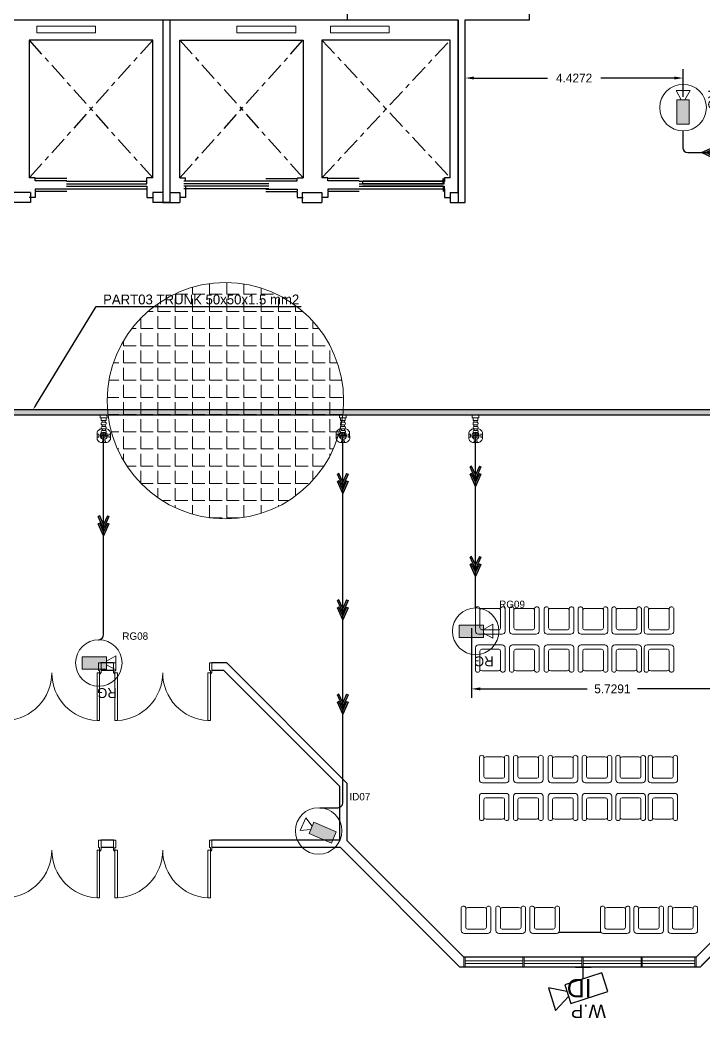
# Model space of a CAD drawing. Extents: x -15 to 352, y 223 to 399.
# Drawn here: x 30.03 to 43.92, y 328.27 to 348.53 of the extents above; entities that cross this region are included whole.
import ezdxf
from ezdxf import colors
from ezdxf.entities.mleader import LeaderData, LeaderLine
from ezdxf.enums import TextEntityAlignment as Align
from ezdxf.math import Vec2, Vec3

# ---------------------------------------------------------------- set-up
doc = ezdxf.new("R2010")
doc.units = 0
doc.header["$LTSCALE"] = 0.15
doc.linetypes.add('CENTERX2', pattern=[4, 2.5, -0.5, 0.5, -0.5])
doc.linetypes.add('CONTINOUS', pattern=[0])
doc.layers.get('0').update_dxf_attribs({"color": 252})
doc.layers.get('Defpoints').update_dxf_attribs({"color": 252})
for name, color, linetype in [('0 CCTV', 252, 'Continuous'), ('0 sockets', 252, 'Continuous'), ('0 sound', 252, 'Continuous'), ('AUTOINCR', 7, 'Continuous'), ('C1', 252, 'Continuous'), ('CCTV', 4, 'Continuous'), ('CPTOOLS-TRAY', 1, 'Continuous'), ('d1', 252, 'Continuous'), ('grocol', 252, 'Continuous'), ('WINDOW', 252, 'Continuous')]:
    doc.layers.add(name, color=color, linetype=linetype)
for name, color, linetype, lineweight in [('0 LEGEND', 140, 'Continuous', 0), ('anal', 252, 'Continuous', 20), ('DOOR', 252, 'Continuous', 20), ('E-LT-CKT-NM', 7, 'Continuous', 30), ('EL-PULL BOX-50', 3, 'Continuous', 0), ('elev', 252, 'Continuous', 9), ('FUR', 252, 'Continuous', 9), ('T-CCTV', 7, 'Continuous', 0), ('TMG-LC-ACCEORISE', 1, 'Continuous', 0), ('wall', 252, 'Continuous', 30)]:
    doc.layers.add(name, color=color, linetype=linetype, lineweight=lineweight)
doc.styles.add('Arial_3', font='arial.ttf', dxfattribs={"height": 2.345885})
doc.styles.add('SDC-TEXT-ARB', font='sdc-arb.shx')
doc.dimstyles.get("Standard").update_dxf_attribs({"dimtxt": 0.18, "dimasz": 0.18, "dimexe": 0.18, "dimexo": 0.0625, "dimgap": 0.09, "dimtad": 0, "dimtih": 1, "dimtoh": 1, "dimdec": 4, "dimzin": 0, "dimdsep": 46, "dimtxsty": 'Standard', "dimcen": 0.09, "dimadec": 0, "dimazin": 0, "dimtfac": 1, "dimtdec": 4, "dimtofl": 0, "dimtmove": 0, "dimatfit": 3, "dimfxl": 1, "dimtolj": 1, "dimtzin": 0, "dimarcsym": 0})

# ---------------------------------------------------------------- blocks, each defined once
blk = doc.blocks.new('D200')
at = {"layer": 'DOOR'}
for points in [[(0.03, 0.2), (0.03, 1.17), (0.08, 1.17), (0.08, 0.2)], [(1.97, 0.2), (1.97, 1.17), (1.92, 1.17), (1.92, 0.2)], [(0.03, 0.2), (0, 0.2), (0, 0), (0.05, 0), (0.05, 0.15), (0.03, 0.15)], [(1.97, 0.2), (2, 0.2), (2, 0), (1.95, 0), (1.95, 0.15), (1.97, 0.15)]]:
    blk.add_lwpolyline(points, close=True, dxfattribs=at)
for centre in [(0.02, 0.21), (1.98, 0.21)]:
    blk.add_circle(centre, 0.01, dxfattribs=at)
for centre, start, end in [((0.027, 0.2), 0, 87.0492), ((1.97, 0.2), 92.9508, 180)]:
    blk.add_arc(centre, 0.971, start, end, dxfattribs=at)
blk = doc.blocks.new('ARCH')
at = {"layer": 'elev'}
h = blk.add_hatch(dxfattribs=at)
h.set_pattern_fill('ANGLE', color=256, scale=0.05, style=0)
h.set_pattern_definition([(0, (0, 0), (0, 0.34925), [0.254, -0.09525]), (90, (0, 0), (-0.34925, 2e-17), [0.254, -0.09525])])
h.paths.add_polyline_path([(31.8, 340.8, 0.21525), (32.613, 339), (35.787, 339, 0.21525), (36.6, 340.8, 1)])
h.paths.add_polyline_path([(35.787, 339), (32.613, 339, 0.377964)])
at = {"layer": 'anal'}
for p, q in [((39.041, 329.5), (39.041, 329.3)), ((39.066, 329.5), (39.066, 329.3)), ((39.066, 329.425), (40.237, 329.425)), ((39.066, 329.425), (40.237, 329.425)), ((39.066, 329.375), (40.237, 329.375)), ((39.066, 329.375), (40.237, 329.375)), ((40.241, 329.5), (40.241, 329.3)), ((40.266, 329.5), (40.266, 329.3)), ((40.266, 329.425), (41.437, 329.425)), ((40.266, 329.425), (41.437, 329.425)), ((40.266, 329.375), (41.437, 329.375)), ((40.266, 329.375), (41.437, 329.375)), ((41.441, 329.5), (41.441, 329.3)), ((41.466, 329.5), (41.466, 329.3)), ((41.466, 329.425), (42.637, 329.425)), ((41.466, 329.425), (42.637, 329.425)), ((41.466, 329.375), (42.637, 329.375)), ((41.466, 329.375), (42.637, 329.375)), ((42.641, 329.5), (42.641, 329.3)), ((42.666, 329.5), (42.666, 329.3)), ((42.666, 329.425), (43.734, 329.425)), ((42.666, 329.375), (43.734, 329.375)), ((43.734, 329.5), (43.734, 329.3)), ((43.759, 329.5), (43.759, 329.3))]:
    blk.add_line(p, q, dxfattribs=at)
blk.add_circle((34.2, 340.8), 2.4, dxfattribs=at)
at = {"layer": 'C1'}
blk.add_line((41.833, 330), (40.967, 330), dxfattribs=at)
at = {"layer": 'd1', "linetype": 'CENTERX2'}
for p, q in [((32.723, 345.326), (30.216, 348.125)), ((32.723, 348.125), (30.216, 345.326)), ((33.272, 348.125), (35.779, 345.326)), ((33.272, 345.326), (35.779, 348.125)), ((36.157, 345.326), (38.767, 348.125)), ((36.157, 348.125), (38.767, 345.326))]:
    blk.add_line(p, q, dxfattribs=at)
at = {"layer": 'd1', "ltscale": 0.5}
for p, q in [((30.336, 345.266), (30.336, 345.316)), ((30.976, 345.316), (30.336, 345.316)), ((30.976, 345.266), (30.336, 345.266)), ((30.974, 345.256), (32.603, 345.256)), ((30.974, 345.206), (32.603, 345.206)), ((30.974, 345.156), (32.603, 345.156)), ((32.603, 345.206), (32.603, 345.256)), ((32.603, 345.156), (32.603, 345.106)), ((35.08, 345.256), (33.352, 345.256)), ((35.08, 345.206), (33.352, 345.206)), ((35.08, 345.156), (33.352, 345.156)), ((33.392, 345.156), (33.392, 345.106)), ((35.019, 345.316), (35.659, 345.316)), ((35.019, 345.266), (35.659, 345.266)), ((35.659, 345.266), (35.659, 345.316)), ((36.917, 345.316), (36.277, 345.316)), ((36.277, 345.266), (36.277, 345.316)), ((36.917, 345.266), (36.277, 345.266)), ((36.915, 345.256), (38.643, 345.256)), ((36.915, 345.206), (38.643, 345.206)), ((36.915, 345.156), (38.643, 345.156)), ((36.992, 345.206), (36.992, 345.256)), ((38.621, 345.256), (36.992, 345.256)), ((38.621, 345.206), (36.992, 345.206)), ((38.621, 345.156), (36.992, 345.156)), ((38.619, 345.266), (38.619, 345.316)), ((38.621, 345.206), (38.621, 345.256)), ((38.621, 345.156), (38.621, 345.106)), ((38.643, 345.206), (38.643, 345.256)), ((38.643, 345.156), (38.643, 345.106)), ((30.336, 345.096), (30.336, 345.046)), ((30.976, 345.096), (30.336, 345.096)), ((30.976, 345.046), (30.336, 345.046)), ((30.974, 345.106), (32.603, 345.106)), ((35.08, 345.106), (33.352, 345.106)), ((35.021, 345.106), (33.392, 345.106)), ((35.019, 345.096), (35.659, 345.096)), ((35.019, 345.046), (35.659, 345.046)), ((35.659, 345.096), (35.659, 345.046)), ((36.917, 345.096), (36.277, 345.096)), ((36.277, 345.096), (36.277, 345.046)), ((36.917, 345.046), (36.277, 345.046)), ((36.915, 345.106), (38.643, 345.106)), ((38.619, 345.096), (38.619, 345.046))]:
    blk.add_line(p, q, dxfattribs=at)
at = {"layer": 'elev'}
for p, q in [((30.367, 348.408), (31.564, 348.408)), ((30.367, 348.272), (30.367, 348.408)), ((31.564, 348.408), (31.564, 348.272)), ((35.628, 348.408), (34.431, 348.408)), ((34.431, 348.408), (34.431, 348.272)), ((35.628, 348.272), (35.628, 348.408)), ((37.528, 348.408), (36.331, 348.408)), ((36.331, 348.408), (36.331, 348.272)), ((37.528, 348.272), (37.528, 348.408)), ((31.564, 348.272), (30.367, 348.272)), ((34.431, 348.272), (35.628, 348.272)), ((36.331, 348.272), (37.528, 348.272))]:
    blk.add_line(p, q, dxfattribs=at)
at = {"layer": 'FUR'}
for p, q in [((39.278, 336.584), (39.278, 336.119)), ((39.368, 336.582), (39.368, 336.187)), ((39.743, 336.584), (39.413, 336.584)), ((39.788, 336.187), (39.788, 336.582)), ((39.878, 336.119), (39.878, 336.584)), ((39.97, 336.584), (39.97, 336.119)), ((40.06, 336.582), (40.06, 336.187)), ((40.435, 336.584), (40.105, 336.584)), ((40.48, 336.187), (40.48, 336.582)), ((40.57, 336.119), (40.57, 336.584)), ((40.674, 336.584), (40.674, 336.119)), ((40.764, 336.582), (40.764, 336.187)), ((41.139, 336.584), (40.809, 336.584)), ((41.184, 336.187), (41.184, 336.582)), ((41.274, 336.119), (41.274, 336.584)), ((41.365, 336.584), (41.365, 336.119)), ((41.455, 336.582), (41.455, 336.187)), ((41.83, 336.584), (41.5, 336.584)), ((41.875, 336.187), (41.875, 336.582)), ((41.965, 336.119), (41.965, 336.584)), ((42.047, 336.584), (42.047, 336.119)), ((42.137, 336.582), (42.137, 336.187)), ((42.512, 336.584), (42.182, 336.584)), ((42.557, 336.187), (42.557, 336.582)), ((42.647, 336.119), (42.647, 336.584)), ((42.703, 336.584), (42.703, 336.119)), ((42.793, 336.582), (42.793, 336.187)), ((43.168, 336.584), (42.838, 336.584)), ((43.213, 336.187), (43.213, 336.582)), ((43.303, 336.119), (43.303, 336.584)), ((39.338, 336.059), (39.818, 336.059)), ((39.405, 336.149), (39.75, 336.149)), ((40.03, 336.059), (40.51, 336.059)), ((40.097, 336.149), (40.442, 336.149)), ((40.734, 336.059), (41.214, 336.059)), ((40.801, 336.149), (41.146, 336.149)), ((41.425, 336.059), (41.905, 336.059)), ((41.493, 336.149), (41.838, 336.149)), ((42.107, 336.059), (42.587, 336.059)), ((42.174, 336.149), (42.519, 336.149)), ((42.763, 336.059), (43.243, 336.059)), ((42.83, 336.149), (43.175, 336.149)), ((39.338, 335.843), (39.818, 335.843)), ((40.03, 335.843), (40.51, 335.843)), ((40.734, 335.843), (41.214, 335.843)), ((41.425, 335.843), (41.905, 335.843)), ((42.107, 335.843), (42.587, 335.843)), ((42.763, 335.843), (43.243, 335.843)), ((39.278, 335.318), (39.278, 335.783)), ((39.368, 335.32), (39.368, 335.715)), ((39.405, 335.753), (39.75, 335.753)), ((39.788, 335.715), (39.788, 335.32)), ((39.878, 335.783), (39.878, 335.318)), ((39.97, 335.318), (39.97, 335.783)), ((40.06, 335.32), (40.06, 335.715)), ((40.097, 335.753), (40.442, 335.753)), ((40.48, 335.715), (40.48, 335.32)), ((40.57, 335.783), (40.57, 335.318)), ((40.674, 335.318), (40.674, 335.783)), ((40.764, 335.32), (40.764, 335.715)), ((40.801, 335.753), (41.146, 335.753)), ((41.184, 335.715), (41.184, 335.32)), ((41.274, 335.783), (41.274, 335.318)), ((41.365, 335.318), (41.365, 335.783)), ((41.455, 335.32), (41.455, 335.715)), ((41.493, 335.753), (41.838, 335.753)), ((41.875, 335.715), (41.875, 335.32)), ((41.965, 335.783), (41.965, 335.318)), ((42.047, 335.318), (42.047, 335.783)), ((42.137, 335.32), (42.137, 335.715)), ((42.174, 335.753), (42.519, 335.753)), ((42.557, 335.715), (42.557, 335.32)), ((42.647, 335.783), (42.647, 335.318)), ((42.703, 335.318), (42.703, 335.783)), ((42.793, 335.32), (42.793, 335.715)), ((42.83, 335.753), (43.175, 335.753)), ((43.213, 335.715), (43.213, 335.32)), ((43.303, 335.783), (43.303, 335.318)), ((39.743, 335.318), (39.413, 335.318)), ((40.435, 335.318), (40.105, 335.318)), ((41.139, 335.318), (40.809, 335.318)), ((41.83, 335.318), (41.5, 335.318)), ((42.512, 335.318), (42.182, 335.318)), ((43.168, 335.318), (42.838, 335.318)), ((39.358, 333.569), (39.358, 333.104)), ((39.448, 333.567), (39.448, 333.172)), ((39.823, 333.569), (39.493, 333.569)), ((39.868, 333.172), (39.868, 333.567)), ((39.958, 333.104), (39.958, 333.569)), ((40.05, 333.569), (40.05, 333.104)), ((40.14, 333.567), (40.14, 333.172)), ((40.515, 333.569), (40.185, 333.569)), ((40.56, 333.172), (40.56, 333.567)), ((40.65, 333.104), (40.65, 333.569)), ((40.754, 333.569), (40.754, 333.104)), ((40.844, 333.567), (40.844, 333.172)), ((41.219, 333.569), (40.889, 333.569)), ((41.264, 333.172), (41.264, 333.567)), ((41.354, 333.104), (41.354, 333.569)), ((41.446, 333.569), (41.446, 333.104)), ((41.536, 333.567), (41.536, 333.172)), ((41.911, 333.569), (41.581, 333.569)), ((41.956, 333.172), (41.956, 333.567)), ((42.046, 333.104), (42.046, 333.569)), ((42.128, 333.569), (42.128, 333.104)), ((42.218, 333.567), (42.218, 333.172)), ((42.593, 333.569), (42.263, 333.569)), ((42.638, 333.172), (42.638, 333.567)), ((42.728, 333.104), (42.728, 333.569)), ((42.783, 333.569), (42.783, 333.104)), ((42.873, 333.567), (42.873, 333.172)), ((43.248, 333.569), (42.918, 333.569)), ((43.293, 333.172), (43.293, 333.567)), ((43.383, 333.104), (43.383, 333.569)), ((39.418, 333.044), (39.898, 333.044)), ((39.486, 333.134), (39.831, 333.134)), ((40.11, 333.044), (40.59, 333.044)), ((40.178, 333.134), (40.523, 333.134)), ((40.814, 333.044), (41.294, 333.044)), ((40.882, 333.134), (41.227, 333.134)), ((41.506, 333.044), (41.986, 333.044)), ((41.573, 333.134), (41.918, 333.134)), ((42.188, 333.044), (42.668, 333.044)), ((42.255, 333.134), (42.6, 333.134)), ((42.843, 333.044), (43.323, 333.044)), ((42.911, 333.134), (43.256, 333.134)), ((39.418, 332.828), (39.898, 332.828)), ((40.11, 332.828), (40.59, 332.828)), ((40.814, 332.828), (41.294, 332.828)), ((41.506, 332.828), (41.986, 332.828)), ((42.188, 332.828), (42.668, 332.828)), ((42.843, 332.828), (43.323, 332.828)), ((39.358, 332.303), (39.358, 332.768)), ((39.448, 332.305), (39.448, 332.701)), ((39.486, 332.738), (39.831, 332.738)), ((39.868, 332.701), (39.868, 332.305)), ((39.958, 332.768), (39.958, 332.303)), ((40.05, 332.303), (40.05, 332.768)), ((40.14, 332.305), (40.14, 332.701)), ((40.178, 332.738), (40.523, 332.738)), ((40.56, 332.701), (40.56, 332.305)), ((40.65, 332.768), (40.65, 332.303)), ((40.754, 332.303), (40.754, 332.768)), ((40.844, 332.305), (40.844, 332.701)), ((40.882, 332.738), (41.227, 332.738)), ((41.264, 332.701), (41.264, 332.305)), ((41.354, 332.768), (41.354, 332.303)), ((41.446, 332.303), (41.446, 332.768)), ((41.536, 332.305), (41.536, 332.701)), ((41.573, 332.738), (41.918, 332.738)), ((41.956, 332.701), (41.956, 332.305)), ((42.046, 332.768), (42.046, 332.303)), ((42.128, 332.303), (42.128, 332.768)), ((42.218, 332.305), (42.218, 332.701)), ((42.255, 332.738), (42.6, 332.738)), ((42.638, 332.701), (42.638, 332.305)), ((42.728, 332.768), (42.728, 332.303)), ((42.783, 332.303), (42.783, 332.768)), ((42.873, 332.305), (42.873, 332.701)), ((42.911, 332.738), (43.256, 332.738)), ((43.293, 332.701), (43.293, 332.305)), ((43.383, 332.768), (43.383, 332.303)), ((39.823, 332.303), (39.493, 332.303)), ((40.515, 332.303), (40.185, 332.303)), ((41.219, 332.303), (40.889, 332.303)), ((41.911, 332.303), (41.581, 332.303)), ((42.593, 332.303), (42.263, 332.303)), ((43.248, 332.303), (42.918, 332.303)), ((38.989, 330.042), (38.989, 330.507)), ((39.079, 330.11), (39.079, 330.505)), ((39.124, 330.507), (39.454, 330.507)), ((39.499, 330.505), (39.499, 330.11)), ((39.589, 330.507), (39.589, 330.042)), ((39.693, 330.042), (39.693, 330.507)), ((39.783, 330.11), (39.783, 330.505)), ((39.828, 330.507), (40.158, 330.507)), ((40.203, 330.505), (40.203, 330.11)), ((40.293, 330.507), (40.293, 330.042)), ((40.385, 330.042), (40.385, 330.507)), ((40.475, 330.11), (40.475, 330.505)), ((40.52, 330.507), (40.85, 330.507)), ((40.895, 330.505), (40.895, 330.11)), ((40.985, 330.507), (40.985, 330.042)), ((41.815, 330.042), (41.815, 330.507)), ((41.905, 330.11), (41.905, 330.505)), ((41.95, 330.507), (42.28, 330.507)), ((42.325, 330.505), (42.325, 330.11)), ((42.415, 330.507), (42.415, 330.042)), ((42.497, 330.042), (42.497, 330.507)), ((42.587, 330.11), (42.587, 330.505)), ((42.632, 330.507), (42.962, 330.507)), ((43.007, 330.505), (43.007, 330.11)), ((43.097, 330.507), (43.097, 330.042)), ((43.189, 330.042), (43.189, 330.507)), ((43.279, 330.11), (43.279, 330.505)), ((43.324, 330.507), (43.654, 330.507)), ((43.699, 330.505), (43.699, 330.11)), ((43.789, 330.507), (43.789, 330.042)), ((39.529, 329.982), (39.049, 329.982)), ((39.461, 330.072), (39.116, 330.072)), ((40.233, 329.982), (39.753, 329.982)), ((40.165, 330.072), (39.82, 330.072)), ((40.925, 329.982), (40.445, 329.982)), ((40.857, 330.072), (40.512, 330.072)), ((42.355, 329.982), (41.875, 329.982)), ((42.288, 330.072), (41.943, 330.072)), ((43.037, 329.982), (42.557, 329.982)), ((42.97, 330.072), (42.625, 330.072)), ((43.729, 329.982), (43.249, 329.982)), ((43.661, 330.072), (43.316, 330.072))]:
    blk.add_line(p, q, dxfattribs=at)
for centre, major_axis, start_param, end_param in [((39.322, 336.567), (-0.0339, 0.0339), 4.256093, 6.69338), ((39.413, 336.524), (-0.0424, 0.0424), -0.785398, 0.062664), ((39.743, 336.524), (0.0424, 0.0424), 6.220521, 7.068583), ((39.833, 336.567), (0.0339, 0.0339), 5.87299, 8.310278), ((40.014, 336.567), (-0.0339, 0.0339), 4.256093, 6.69338), ((40.105, 336.524), (-0.0424, 0.0424), -0.785398, 0.062664), ((40.435, 336.524), (0.0424, 0.0424), 6.220521, 7.068583), ((40.525, 336.567), (0.0339, 0.0339), 5.87299, 8.310278), ((40.718, 336.567), (-0.0339, 0.0339), 4.256093, 6.69338), ((40.809, 336.524), (-0.0424, 0.0424), -0.785398, 0.062664), ((41.139, 336.524), (0.0424, 0.0424), 6.220521, 7.068583), ((41.229, 336.567), (0.0339, 0.0339), 5.87299, 8.310278), ((41.41, 336.567), (-0.0339, 0.0339), 4.256093, 6.69338), ((41.5, 336.524), (-0.0424, 0.0424), -0.785398, 0.062664), ((41.83, 336.524), (0.0424, 0.0424), 6.220521, 7.068583), ((41.921, 336.567), (0.0339, 0.0339), 5.87299, 8.310278), ((42.092, 336.567), (-0.0339, 0.0339), 4.256093, 6.69338), ((42.182, 336.524), (-0.0424, 0.0424), -0.785398, 0.062664), ((42.512, 336.524), (0.0424, 0.0424), 6.220521, 7.068583), ((42.602, 336.567), (0.0339, 0.0339), 5.87299, 8.310278), ((42.747, 336.567), (-0.0339, 0.0339), 4.256093, 6.69338), ((42.838, 336.524), (-0.0424, 0.0424), -0.785398, 0.062664), ((43.168, 336.524), (0.0424, 0.0424), 6.220521, 7.068583), ((43.258, 336.567), (0.0339, 0.0339), 5.87299, 8.310278), ((39.338, 336.119), (-0.0424, 0.0424), 0.785398, 2.356194), ((39.405, 336.187), (0.0265, 0.0265), 2.356194, 3.926991), ((39.75, 336.187), (0.0265, 0.0265), 3.926991, 5.497787), ((39.818, 336.119), (0.0424, 0.0424), 3.926991, 5.497787), ((40.03, 336.119), (-0.0424, 0.0424), 0.785398, 2.356194), ((40.097, 336.187), (0.0265, 0.0265), 2.356194, 3.926991), ((40.442, 336.187), (0.0265, 0.0265), 3.926991, 5.497787), ((40.51, 336.119), (0.0424, 0.0424), 3.926991, 5.497787), ((40.734, 336.119), (-0.0424, 0.0424), 0.785398, 2.356194), ((40.801, 336.187), (0.0265, 0.0265), 2.356194, 3.926991), ((41.146, 336.187), (0.0265, 0.0265), 3.926991, 5.497787), ((41.214, 336.119), (0.0424, 0.0424), 3.926991, 5.497787), ((41.425, 336.119), (-0.0424, 0.0424), 0.785398, 2.356194), ((41.493, 336.187), (0.0265, 0.0265), 2.356194, 3.926991), ((41.838, 336.187), (0.0265, 0.0265), 3.926991, 5.497787), ((41.905, 336.119), (0.0424, 0.0424), 3.926991, 5.497787), ((42.107, 336.119), (-0.0424, 0.0424), 0.785398, 2.356194), ((42.174, 336.187), (0.0265, 0.0265), 2.356194, 3.926991), ((42.519, 336.187), (0.0265, 0.0265), 3.926991, 5.497787), ((42.587, 336.119), (0.0424, 0.0424), 3.926991, 5.497787), ((42.763, 336.119), (-0.0424, 0.0424), 0.785398, 2.356194), ((42.83, 336.187), (0.0265, 0.0265), 2.356194, 3.926991), ((43.175, 336.187), (0.0265, 0.0265), 3.926991, 5.497787), ((43.243, 336.119), (0.0424, 0.0424), 3.926991, 5.497787), ((39.403, 333.552), (-0.0339, 0.0339), 4.256093, 6.69338), ((39.914, 333.552), (0.0339, 0.0339), 5.87299, 8.310278), ((40.095, 333.552), (-0.0339, 0.0339), 4.256093, 6.69338), ((40.606, 333.552), (0.0339, 0.0339), 5.87299, 8.310278), ((40.799, 333.552), (-0.0339, 0.0339), 4.256093, 6.69338), ((41.309, 333.552), (0.0339, 0.0339), 5.87299, 8.310278), ((41.491, 333.552), (-0.0339, 0.0339), 4.256093, 6.69338), ((42.001, 333.552), (0.0339, 0.0339), 5.87299, 8.310278), ((42.172, 333.552), (-0.0339, 0.0339), 4.256093, 6.69338), ((42.683, 333.552), (0.0339, 0.0339), 5.87299, 8.310278), ((42.828, 333.552), (-0.0339, 0.0339), 4.256093, 6.69338), ((43.339, 333.552), (0.0339, 0.0339), 5.87299, 8.310278), ((39.493, 333.509), (-0.0424, 0.0424), -0.785398, 0.062664), ((39.823, 333.509), (0.0424, 0.0424), 6.220521, 7.068583), ((40.185, 333.509), (-0.0424, 0.0424), -0.785398, 0.062664), ((40.515, 333.509), (0.0424, 0.0424), 6.220521, 7.068583), ((40.889, 333.509), (-0.0424, 0.0424), -0.785398, 0.062664), ((41.219, 333.509), (0.0424, 0.0424), 6.220521, 7.068583), ((41.581, 333.509), (-0.0424, 0.0424), -0.785398, 0.062664), ((41.911, 333.509), (0.0424, 0.0424), 6.220521, 7.068583), ((42.263, 333.509), (-0.0424, 0.0424), -0.785398, 0.062664), ((42.593, 333.509), (0.0424, 0.0424), 6.220521, 7.068583), ((42.918, 333.509), (-0.0424, 0.0424), -0.785398, 0.062664), ((43.248, 333.509), (0.0424, 0.0424), 6.220521, 7.068583), ((39.418, 333.104), (-0.0424, 0.0424), 0.785398, 2.356194), ((39.486, 333.172), (0.0265, 0.0265), 2.356194, 3.926991), ((39.831, 333.172), (0.0265, 0.0265), 3.926991, 5.497787), ((39.898, 333.104), (0.0424, 0.0424), 3.926991, 5.497787), ((40.11, 333.104), (-0.0424, 0.0424), 0.785398, 2.356194), ((40.178, 333.172), (0.0265, 0.0265), 2.356194, 3.926991), ((40.523, 333.172), (0.0265, 0.0265), 3.926991, 5.497787), ((40.59, 333.104), (0.0424, 0.0424), 3.926991, 5.497787), ((40.814, 333.104), (-0.0424, 0.0424), 0.785398, 2.356194), ((40.882, 333.172), (0.0265, 0.0265), 2.356194, 3.926991), ((41.227, 333.172), (0.0265, 0.0265), 3.926991, 5.497787), ((41.294, 333.104), (0.0424, 0.0424), 3.926991, 5.497787), ((41.506, 333.104), (-0.0424, 0.0424), 0.785398, 2.356194), ((41.573, 333.172), (0.0265, 0.0265), 2.356194, 3.926991), ((41.918, 333.172), (0.0265, 0.0265), 3.926991, 5.497787), ((41.986, 333.104), (0.0424, 0.0424), 3.926991, 5.497787), ((42.188, 333.104), (-0.0424, 0.0424), 0.785398, 2.356194), ((42.255, 333.172), (0.0265, 0.0265), 2.356194, 3.926991), ((42.6, 333.172), (0.0265, 0.0265), 3.926991, 5.497787), ((42.668, 333.104), (0.0424, 0.0424), 3.926991, 5.497787), ((42.843, 333.104), (-0.0424, 0.0424), 0.785398, 2.356194), ((42.911, 333.172), (0.0265, 0.0265), 2.356194, 3.926991), ((43.256, 333.172), (0.0265, 0.0265), 3.926991, 5.497787), ((43.323, 333.104), (0.0424, 0.0424), 3.926991, 5.497787)]:
    blk.add_ellipse(centre, major_axis=major_axis, ratio=1, start_param=start_param, end_param=end_param, dxfattribs=at)
at = {"layer": 'FUR', "extrusion": (0, 0, -1)}
for centre, major_axis, start_param, end_param in [((39.338, 335.783), (0.0424, 0.0424), 3.926991, 5.497787), ((39.818, 335.783), (-0.0424, 0.0424), 0.785398, 2.356194), ((40.03, 335.783), (0.0424, 0.0424), 3.926991, 5.497787), ((40.51, 335.783), (-0.0424, 0.0424), 0.785398, 2.356194), ((40.734, 335.783), (0.0424, 0.0424), 3.926991, 5.497787), ((41.214, 335.783), (-0.0424, 0.0424), 0.785398, 2.356194), ((41.425, 335.783), (0.0424, 0.0424), 3.926991, 5.497787), ((41.905, 335.783), (-0.0424, 0.0424), 0.785398, 2.356194), ((42.107, 335.783), (0.0424, 0.0424), 3.926991, 5.497787), ((42.587, 335.783), (-0.0424, 0.0424), 0.785398, 2.356194), ((42.763, 335.783), (0.0424, 0.0424), 3.926991, 5.497787), ((43.243, 335.783), (-0.0424, 0.0424), 0.785398, 2.356194), ((39.405, 335.715), (0.0265, 0.0265), 3.926991, 5.497787), ((39.75, 335.715), (0.0265, 0.0265), -0.785398, 0.785398), ((40.097, 335.715), (0.0265, 0.0265), 3.926991, 5.497787), ((40.442, 335.715), (0.0265, 0.0265), -0.785398, 0.785398), ((40.801, 335.715), (0.0265, 0.0265), 3.926991, 5.497787), ((41.146, 335.715), (0.0265, 0.0265), -0.785398, 0.785398), ((41.493, 335.715), (0.0265, 0.0265), 3.926991, 5.497787), ((41.838, 335.715), (0.0265, 0.0265), -0.785398, 0.785398), ((42.174, 335.715), (0.0265, 0.0265), 3.926991, 5.497787), ((42.519, 335.715), (0.0265, 0.0265), -0.785398, 0.785398), ((42.83, 335.715), (0.0265, 0.0265), 3.926991, 5.497787), ((43.175, 335.715), (0.0265, 0.0265), -0.785398, 0.785398), ((39.322, 335.335), (0.0339, 0.0339), 1.1145, 3.551788), ((39.413, 335.378), (0.0424, 0.0424), 2.356194, 3.204257), ((39.743, 335.378), (-0.0424, 0.0424), 3.078929, 3.926991), ((39.833, 335.335), (-0.0339, 0.0339), 2.731397, 5.168685), ((40.014, 335.335), (0.0339, 0.0339), 1.1145, 3.551788), ((40.105, 335.378), (0.0424, 0.0424), 2.356194, 3.204257), ((40.435, 335.378), (-0.0424, 0.0424), 3.078929, 3.926991), ((40.525, 335.335), (-0.0339, 0.0339), 2.731397, 5.168685), ((40.718, 335.335), (0.0339, 0.0339), 1.1145, 3.551788), ((40.809, 335.378), (0.0424, 0.0424), 2.356194, 3.204257), ((41.139, 335.378), (-0.0424, 0.0424), 3.078929, 3.926991), ((41.229, 335.335), (-0.0339, 0.0339), 2.731397, 5.168685), ((41.41, 335.335), (0.0339, 0.0339), 1.1145, 3.551788), ((41.5, 335.378), (0.0424, 0.0424), 2.356194, 3.204257), ((41.83, 335.378), (-0.0424, 0.0424), 3.078929, 3.926991), ((41.921, 335.335), (-0.0339, 0.0339), 2.731397, 5.168685), ((42.092, 335.335), (0.0339, 0.0339), 1.1145, 3.551788), ((42.182, 335.378), (0.0424, 0.0424), 2.356194, 3.204257), ((42.512, 335.378), (-0.0424, 0.0424), 3.078929, 3.926991), ((42.602, 335.335), (-0.0339, 0.0339), 2.731397, 5.168685), ((42.747, 335.335), (0.0339, 0.0339), 1.1145, 3.551788), ((42.838, 335.378), (0.0424, 0.0424), 2.356194, 3.204257), ((43.168, 335.378), (-0.0424, 0.0424), 3.078929, 3.926991), ((43.258, 335.335), (-0.0339, 0.0339), 2.731397, 5.168685), ((39.418, 332.768), (0.0424, 0.0424), 3.926991, 5.497787), ((39.898, 332.768), (-0.0424, 0.0424), 0.785398, 2.356194), ((40.11, 332.768), (0.0424, 0.0424), 3.926991, 5.497787), ((40.59, 332.768), (-0.0424, 0.0424), 0.785398, 2.356194), ((40.814, 332.768), (0.0424, 0.0424), 3.926991, 5.497787), ((41.294, 332.768), (-0.0424, 0.0424), 0.785398, 2.356194), ((41.506, 332.768), (0.0424, 0.0424), 3.926991, 5.497787), ((41.986, 332.768), (-0.0424, 0.0424), 0.785398, 2.356194), ((42.188, 332.768), (0.0424, 0.0424), 3.926991, 5.497787), ((42.668, 332.768), (-0.0424, 0.0424), 0.785398, 2.356194), ((42.843, 332.768), (0.0424, 0.0424), 3.926991, 5.497787), ((43.323, 332.768), (-0.0424, 0.0424), 0.785398, 2.356194), ((39.486, 332.701), (0.0265, 0.0265), 3.926991, 5.497787), ((39.831, 332.701), (0.0265, 0.0265), -0.785398, 0.785398), ((40.178, 332.701), (0.0265, 0.0265), 3.926991, 5.497787), ((40.523, 332.701), (0.0265, 0.0265), -0.785398, 0.785398), ((40.882, 332.701), (0.0265, 0.0265), 3.926991, 5.497787), ((41.227, 332.701), (0.0265, 0.0265), -0.785398, 0.785398), ((41.573, 332.701), (0.0265, 0.0265), 3.926991, 5.497787), ((41.918, 332.701), (0.0265, 0.0265), -0.785398, 0.785398), ((42.255, 332.701), (0.0265, 0.0265), 3.926991, 5.497787), ((42.6, 332.701), (0.0265, 0.0265), -0.785398, 0.785398), ((42.911, 332.701), (0.0265, 0.0265), 3.926991, 5.497787), ((43.256, 332.701), (0.0265, 0.0265), -0.785398, 0.785398), ((39.403, 332.321), (0.0339, 0.0339), 1.1145, 3.551788), ((39.493, 332.363), (0.0424, 0.0424), 2.356194, 3.204257), ((39.823, 332.363), (-0.0424, 0.0424), 3.078929, 3.926991), ((39.914, 332.321), (-0.0339, 0.0339), 2.731397, 5.168685), ((40.095, 332.321), (0.0339, 0.0339), 1.1145, 3.551788), ((40.185, 332.363), (0.0424, 0.0424), 2.356194, 3.204257), ((40.515, 332.363), (-0.0424, 0.0424), 3.078929, 3.926991), ((40.606, 332.321), (-0.0339, 0.0339), 2.731397, 5.168685), ((40.799, 332.321), (0.0339, 0.0339), 1.1145, 3.551788), ((40.889, 332.363), (0.0424, 0.0424), 2.356194, 3.204257), ((41.219, 332.363), (-0.0424, 0.0424), 3.078929, 3.926991), ((41.309, 332.321), (-0.0339, 0.0339), 2.731397, 5.168685), ((41.491, 332.321), (0.0339, 0.0339), 1.1145, 3.551788), ((41.581, 332.363), (0.0424, 0.0424), 2.356194, 3.204257), ((41.911, 332.363), (-0.0424, 0.0424), 3.078929, 3.926991), ((42.001, 332.321), (-0.0339, 0.0339), 2.731397, 5.168685), ((42.172, 332.321), (0.0339, 0.0339), 1.1145, 3.551788), ((42.263, 332.363), (0.0424, 0.0424), 2.356194, 3.204257), ((42.593, 332.363), (-0.0424, 0.0424), 3.078929, 3.926991), ((42.683, 332.321), (-0.0339, 0.0339), 2.731397, 5.168685), ((42.828, 332.321), (0.0339, 0.0339), 1.1145, 3.551788), ((42.918, 332.363), (0.0424, 0.0424), 2.356194, 3.204257), ((43.248, 332.363), (-0.0424, 0.0424), 3.078929, 3.926991), ((43.339, 332.321), (-0.0339, 0.0339), 2.731397, 5.168685), ((39.034, 330.49), (-0.0339, 0.0339), 5.87299, 8.310278), ((39.124, 330.447), (-0.0424, 0.0424), 6.220521, 7.068583), ((39.454, 330.447), (0.0424, 0.0424), -0.785398, 0.062664), ((39.544, 330.49), (0.0339, 0.0339), 4.256093, 6.69338), ((39.737, 330.49), (-0.0339, 0.0339), 5.87299, 8.310278), ((39.828, 330.447), (-0.0424, 0.0424), 6.220521, 7.068583), ((40.158, 330.447), (0.0424, 0.0424), -0.785398, 0.062664), ((40.248, 330.49), (0.0339, 0.0339), 4.256093, 6.69338), ((40.429, 330.49), (-0.0339, 0.0339), 5.87299, 8.310278), ((40.52, 330.447), (-0.0424, 0.0424), 6.220521, 7.068583), ((40.85, 330.447), (0.0424, 0.0424), -0.785398, 0.062664), ((40.94, 330.49), (0.0339, 0.0339), 4.256093, 6.69338), ((41.86, 330.49), (-0.0339, 0.0339), 5.87299, 8.310278), ((41.95, 330.447), (-0.0424, 0.0424), 6.220521, 7.068583), ((42.28, 330.447), (0.0424, 0.0424), -0.785398, 0.062664), ((42.371, 330.49), (0.0339, 0.0339), 4.256093, 6.69338), ((42.542, 330.49), (-0.0339, 0.0339), 5.87299, 8.310278), ((42.632, 330.447), (-0.0424, 0.0424), 6.220521, 7.068583), ((42.962, 330.447), (0.0424, 0.0424), -0.785398, 0.062664), ((43.052, 330.49), (0.0339, 0.0339), 4.256093, 6.69338), ((43.234, 330.49), (-0.0339, 0.0339), 5.87299, 8.310278), ((43.324, 330.447), (-0.0424, 0.0424), 6.220521, 7.068583), ((43.654, 330.447), (0.0424, 0.0424), -0.785398, 0.062664), ((43.744, 330.49), (0.0339, 0.0339), 4.256093, 6.69338), ((39.049, 330.042), (-0.0424, 0.0424), 3.926991, 5.497787), ((39.116, 330.11), (0.0265, 0.0265), 2.356194, 3.926991), ((39.461, 330.11), (0.0265, 0.0265), 0.785398, 2.356194), ((39.529, 330.042), (0.0424, 0.0424), 0.785398, 2.356194), ((39.753, 330.042), (-0.0424, 0.0424), 3.926991, 5.497787), ((39.82, 330.11), (0.0265, 0.0265), 2.356194, 3.926991), ((40.165, 330.11), (0.0265, 0.0265), 0.785398, 2.356194), ((40.233, 330.042), (0.0424, 0.0424), 0.785398, 2.356194), ((40.445, 330.042), (-0.0424, 0.0424), 3.926991, 5.497787), ((40.512, 330.11), (0.0265, 0.0265), 2.356194, 3.926991), ((40.857, 330.11), (0.0265, 0.0265), 0.785398, 2.356194), ((40.925, 330.042), (0.0424, 0.0424), 0.785398, 2.356194), ((41.875, 330.042), (-0.0424, 0.0424), 3.926991, 5.497787), ((41.943, 330.11), (0.0265, 0.0265), 2.356194, 3.926991), ((42.288, 330.11), (0.0265, 0.0265), 0.785398, 2.356194), ((42.355, 330.042), (0.0424, 0.0424), 0.785398, 2.356194), ((42.557, 330.042), (-0.0424, 0.0424), 3.926991, 5.497787), ((42.625, 330.11), (0.0265, 0.0265), 2.356194, 3.926991), ((42.97, 330.11), (0.0265, 0.0265), 0.785398, 2.356194), ((43.037, 330.042), (0.0424, 0.0424), 0.785398, 2.356194), ((43.249, 330.042), (-0.0424, 0.0424), 3.926991, 5.497787), ((43.316, 330.11), (0.0265, 0.0265), 2.356194, 3.926991), ((43.661, 330.11), (0.0265, 0.0265), 0.785398, 2.356194), ((43.729, 330.042), (0.0424, 0.0424), 0.785398, 2.356194)]:
    blk.add_ellipse(centre, major_axis=major_axis, ratio=1, start_param=start_param, end_param=end_param, dxfattribs=at)
at = {"layer": 'grocol', "ltscale": 0.5}
for p, q in [((40.374, 348.532), (40.374, 348.673)), ((32.927, 348.525), (32.927, 344.826)), ((32.927, 348.525), (32.927, 344.826)), ((33.068, 348.525), (33.068, 344.826)), ((33.068, 348.525), (33.068, 344.826)), ((36.675, 348.532), (38.927, 348.532)), ((38.927, 345.026), (38.927, 348.532)), ((38.927, 348.525), (38.927, 344.826)), ((39.068, 344.826), (39.068, 348.532)), ((39.068, 348.532), (40.374, 348.532)), ((32.927, 344.826), (33.068, 344.826)), ((33.068, 344.826), (32.927, 344.826)), ((38.927, 344.826), (39.068, 344.826))]:
    blk.add_line(p, q, dxfattribs=at)
at = {"layer": 'wall'}
for p, q in [((36.675, 358.125), (36.675, 348.525)), ((36.527, 348.525), (27.073, 348.525)), ((36.675, 348.525), (27.075, 348.525)), ((32.723, 348.125), (30.216, 348.125)), ((30.216, 348.125), (30.216, 345.326)), ((32.723, 345.326), (32.723, 348.125)), ((33.272, 345.326), (33.272, 348.125)), ((33.272, 348.125), (35.779, 348.125)), ((35.779, 348.125), (35.779, 345.326)), ((36.157, 348.125), (36.157, 345.326)), ((38.767, 348.125), (36.157, 348.125)), ((38.767, 345.326), (38.767, 348.125)), ((30.336, 345.326), (30.216, 345.326)), ((32.723, 345.326), (32.603, 345.326)), ((32.603, 345.266), (32.603, 345.326)), ((33.272, 345.326), (33.392, 345.326)), ((33.392, 345.266), (33.392, 345.326)), ((35.659, 345.326), (35.779, 345.326)), ((36.277, 345.326), (36.157, 345.326)), ((38.767, 345.326), (38.647, 345.326)), ((38.647, 345.326), (38.647, 345.255)), ((38.647, 345.266), (38.647, 345.326)), ((30.238, 345.026), (29.838, 345.026)), ((30.238, 345.026), (30.238, 344.826)), ((30.336, 345.036), (30.336, 344.926)), ((32.603, 345.096), (32.603, 344.926)), ((32.723, 345.026), (32.723, 344.826)), ((32.927, 345.026), (32.723, 345.026)), ((33.068, 345.026), (33.272, 345.026)), ((33.272, 345.026), (33.272, 344.826)), ((33.392, 345.096), (33.392, 344.926)), ((35.659, 345.036), (35.659, 344.926)), ((35.757, 345.026), (36.157, 345.026)), ((35.757, 345.026), (35.757, 344.826)), ((36.157, 345.026), (36.157, 344.826)), ((36.277, 345.036), (36.277, 344.926)), ((38.647, 345.106), (38.647, 344.926)), ((38.767, 345.026), (38.927, 345.026)), ((38.767, 345.026), (38.767, 344.826)), ((30.238, 344.826), (29.838, 344.826)), ((30.336, 344.926), (30.216, 344.926)), ((32.603, 344.926), (32.723, 344.926)), ((32.927, 344.826), (32.723, 344.826)), ((33.068, 344.826), (33.272, 344.826)), ((33.392, 344.926), (33.272, 344.926)), ((35.659, 344.926), (35.779, 344.926)), ((35.757, 344.826), (36.157, 344.826)), ((36.277, 344.926), (36.157, 344.926)), ((38.647, 344.926), (38.767, 344.926)), ((31.925, 335.475), (31.675, 335.475)), ((34.231, 335.475), (33.925, 335.475)), ((36.675, 333.031), (34.231, 335.475)), ((31.925, 335.325), (31.675, 335.325)), ((34.169, 335.325), (33.925, 335.325)), ((36.525, 332.969), (34.169, 335.325)), ((36.675, 331.866), (36.675, 333.031)), ((36.525, 331.875), (36.525, 332.969)), ((31.925, 331.875), (31.675, 331.875)), ((36.525, 331.875), (33.925, 331.875)), ((39.041, 329.5), (36.675, 331.866)), ((46.125, 331.866), (43.759, 329.5)), ((31.925, 331.725), (31.675, 331.725)), ((36.534, 331.725), (33.925, 331.725)), ((38.959, 329.3), (36.534, 331.725)), ((46, 331.741), (43.759, 329.5)), ((46.2, 331.659), (43.871, 329.329)), ((46, 331.459), (43.841, 329.3)), ((43.759, 329.5), (39.041, 329.5)), ((43.759, 329.5), (39.041, 329.5)), ((43.841, 329.3), (38.959, 329.3))]:
    blk.add_line(p, q, dxfattribs=at)
at = {"layer": 'WINDOW', "linetype": 'CENTERX2'}
blk.add_line((38.767, 344.826), (38.927, 344.826), dxfattribs=at)
at = {"layer": 'DOOR', "xscale": -1, "rotation": 180}
for p in [(29.675, 335.475), (29.675, 331.875)]:
    blk.add_blockref('D200', p, dxfattribs=at)
at = {"layer": 'DOOR', "rotation": 180}
for p in [(33.925, 335.475), (33.925, 331.875)]:
    blk.add_blockref('D200', p, dxfattribs=at)
blk = doc.blocks.new('*U100')
at = {"layer": 'CPTOOLS-TRAY'}
h = blk.add_hatch(color=0, dxfattribs=at)
h.dxf.hatch_style = 1
h.paths.add_polyline_path([(0.05, 29.93), (-0.05, 29.93), (-0.05, 0), (0.05, 0)])
at = {"layer": 'CPTOOLS-TRAY', "color": 0}
blk.add_lwpolyline([(0.05, 29.93), (-0.05, 29.93), (-0.05, 0), (0.05, 0)], close=True, dxfattribs=at)
blk = doc.blocks.new('X4I0P7S6Y6')
at = {"layer": '0 sockets', "color": 0, "rotation": 89.99999999999999}
blk.add_blockref('*U100', (45.254, 340.562), dxfattribs=at)
blk = doc.blocks.new('f4')
at = {"layer": 'CCTV'}
for p, q in [((94306, 51895), (94306, 51688)), ((94444, 51688), (94167, 51688))]:
    blk.add_line(p, q, dxfattribs=at)
at = {"layer": 'CCTV', "flags": 128}
blk.add_lwpolyline([(94528, 52333), (93870, 52123), (93977, 51790), (94634, 52000)], close=True, dxfattribs=at)
blk.add_lwpolyline([(94595, 52123), (94921, 52055), (94794, 52454), (94567, 52210)], dxfattribs=at)
at = {"layer": 'CCTV', "color": 7, "lineweight": 15, "insert": (93904, 52590), "char_height": 234.6, "width": 738.13, "attachment_point": 1, "line_spacing_factor": 0.941778, "style": 'Arial_3'}
blk.add_mtext('W.P', dxfattribs=at)
at = {"layer": 'E-LT-CKT-NM', "style": 'SDC-TEXT-ARB'}
blk.add_attdef('ID', (94159, 51899), '', height=326, dxfattribs=at)
blk = doc.blocks.new('AS')
at = {"layer": 'E-LT-CKT-NM', "xscale": 0.001146844099872414, "yscale": 0.001146844099872414, "zscale": 0.001146844099872414}
blk.add_blockref('f4', (-108.154, -59.278), dxfattribs=at).add_auto_attribs({'ID': 'ID'})
blk = doc.blocks.new('LEGEND_dwg_CCTV DOME-1155345-TELECOMMUNICATION LEGEND_ GENERAL NOTES _SYMBOLS _ ABBREVIATIONS')
at = {"layer": 'T-CCTV'}
blk.add_hatch(color=256, dxfattribs=at).paths.add_polyline_path([(255, -95), (-120, -95), (-120, 95), (255, 95)], flags=0)
at = {"layer": 'T-CCTV', "flags": 128}
for points in [[(-120, 28), (-262, 108), (-262, -108), (-120, -28)], [(255, -95), (255, 95), (-120, 95), (-120, -95), (255, -95)]]:
    blk.add_lwpolyline(points, dxfattribs=at)
at = {"layer": 'T-CCTV'}
blk.add_circle((0, 0), 358, dxfattribs=at)
blk = doc.blocks.new('RG CAMERA')
at = {"layer": 'CCTV', "xscale": 1.150579243575653, "yscale": 1.150579243575653, "zscale": 1.150579243575653}
blk.add_blockref('LEGEND_dwg_CCTV DOME-1155345-TELECOMMUNICATION LEGEND_ GENERAL NOTES _SYMBOLS _ ABBREVIATIONS', (101765, 50919), dxfattribs=at)
at = {"layer": 'E-LT-CKT-NM', "style": 'SDC-TEXT-ARB'}
blk.add_attdef('RG', (101447, 51364), '', height=326, dxfattribs=at)
blk = doc.blocks.new('ID CAMERA')
at = {"layer": 'CCTV', "color": 6, "xscale": 1.150579243575653, "yscale": 1.150579243575653, "zscale": 1.150579243575653}
blk.add_blockref('LEGEND_dwg_CCTV DOME-1155345-TELECOMMUNICATION LEGEND_ GENERAL NOTES _SYMBOLS _ ABBREVIATIONS', (0, 0), dxfattribs=at)
at = {"layer": 'E-LT-CKT-NM', "color": 1, "style": 'SDC-TEXT-ARB'}
blk.add_attdef('ID', (-127, 492), '', height=326, dxfattribs=at)
blk = doc.blocks.new('JUNCTION BOX 2')
at = {"layer": 'TMG-LC-ACCEORISE', "color": 1, "ltscale": 0.4}
blk.add_lwpolyline([(-27, -85), (27, -85, 0.198912), (40.5, -79.4), (53.9, -66, 0.198912), (59.5, -52.5), (59.5, 1.5, 0.198912), (53.9, 15), (40.5, 28.4, 0.198912), (27, 34), (-27, 34, 0.198912), (-40.5, 28.4), (-53.9, 15, 0.198912), (-59.5, 1.5), (-59.5, -25.5), (-59.5, -52.5, 0.198912), (-53.9, -66), (-40.5, -79.4, 0.198912)], format="xyb", close=True, dxfattribs=at)
for points in [[(-14.2, 34), (12.2, 34), (12.2, 19.6), (-14.2, 19.6)], [(-59.5, -12.3), (-59.5, -38.7), (-45.1, -38.7), (-45.1, -12.3)], [(-14.2, -85), (12.2, -85), (12.2, -70.6), (-14.2, -70.6)], [(59.5, -12.3), (59.5, -38.7), (45.1, -38.7), (45.1, -12.3)]]:
    blk.add_lwpolyline(points, close=True, dxfattribs=at)
at = {"layer": 'TMG-LC-ACCEORISE', "color": 1}
for points in [[(0, 6.7), (0, -57.7)], [(-32.2, -25.5), (32.2, -25.5)]]:
    blk.add_lwpolyline(points, dxfattribs=at)
blk.add_circle((0, -25.5), 32.2, dxfattribs=at)
blk = doc.blocks.new('EMT CON. ADAPTER')
at = {"linetype": 'CONTINOUS'}
for points in [[(-60, 25), (-60, -25), (-30, -25), (-30, 25)], [(0, 35), (-30, 35), (-30, -35), (0, -35)]]:
    blk.add_lwpolyline(points, close=True, dxfattribs=at)
blk = doc.blocks.new('WERG')
at = {"layer": '0 LEGEND', "color": 1, "ltscale": 0.05}
for p, q in [((-43, 16), (-43, -16)), ((-27, 26), (-33, 26)), ((-17, 17), (0, 17)), ((-17, -16), (-17, 16)), ((-33, -26), (-27, -26)), ((-17, -17), (0, -17))]:
    blk.add_line(p, q, dxfattribs=at)
for centre, start, end in [((-33, 16), 90.0002, 180.0002), ((-27, 16), 0.0002, 90.0002), ((-33, -16), 180.0002, 270.0002), ((-27, -16), 270.0002, 0.0002)]:
    blk.add_arc(centre, 10, start, end, dxfattribs=at)
blk = doc.blocks.new('*U75')
at = {"layer": '0 LEGEND', "ltscale": 0.05}
for p in [(-189, 0), (-146, 0), (-103, 0), (-60, 0)]:
    blk.add_blockref('WERG', p, dxfattribs=at)
at = {"layer": '0 LEGEND', "ltscale": 0.05, "xscale": -1, "rotation": 180}
blk.add_blockref('EMT CON. ADAPTER', (0, 0), dxfattribs=at)
blk = doc.blocks.new('dd')
at = {"layer": 'EL-PULL BOX-50', "xscale": -0.001952159549914251, "yscale": 0.001952159549914252, "zscale": 0.001952159549914252, "rotation": 270.4385235983306}
blk.add_blockref('*U75', (0, 0), dxfattribs=at)
at = {"layer": 'EL-PULL BOX-50', "extrusion": (-0.000106033, 0.013854, 0.999904), "xscale": -0.002296658294016838, "yscale": 0.002296658294016836, "zscale": 0.002296658294016828, "rotation": 0.4385656867152221}
blk.add_blockref('JUNCTION BOX 2', (0.003, -0.365, -0.001), dxfattribs=at)
blk = doc.blocks.new('*D132')
at = {"layer": '0 sockets', "color": 0, "lineweight": -2, "transparency": 16777216}
for p, q in [((44.923, 336.359), (44.923, 334.769)), ((39.194, 336.182), (39.194, 334.769)), ((39.374, 334.949), (41.548, 334.949)), ((44.743, 334.949), (42.568, 334.949))]:
    blk.add_line(p, q, dxfattribs=at)
at = {"layer": '0 sockets', "color": 0, "transparency": 16777216}
for points in [[(39.374, 334.979), (39.374, 334.919), (39.194, 334.949)], [(44.743, 334.979), (44.743, 334.919), (44.923, 334.949)]]:
    blk.add_solid(points, dxfattribs=at)
at = {"layer": 'Defpoints', "color": 0, "transparency": 16777216}
for p in [(39.194, 336.245), (44.923, 336.421), (39.194, 334.949)]:
    blk.add_point(p, dxfattribs=at)
at = {"layer": '0 sockets', "color": 0, "transparency": 16777216, "insert": (42.058, 334.949), "char_height": 0.18, "attachment_point": 5}
blk.add_mtext('\\A1;5.7291', dxfattribs=at)
blk = doc.blocks.new('*D134')
at = {"layer": '0 sockets', "color": 0, "lineweight": -2, "transparency": 16777216}
for p, q in [((39.068, 347.024), (39.068, 347.533)), ((43.495, 346.974), (43.495, 347.533)), ((39.248, 347.353), (40.741, 347.353)), ((43.315, 347.353), (41.821, 347.353))]:
    blk.add_line(p, q, dxfattribs=at)
at = {"layer": '0 sockets', "color": 0, "transparency": 16777216}
for points in [[(39.248, 347.383), (39.248, 347.323), (39.068, 347.353)], [(43.315, 347.383), (43.315, 347.323), (43.495, 347.353)]]:
    blk.add_solid(points, dxfattribs=at)
at = {"layer": 'Defpoints', "color": 0, "transparency": 16777216}
for p in [(43.495, 347.353), (39.068, 346.962), (43.495, 346.911)]:
    blk.add_point(p, dxfattribs=at)
at = {"layer": '0 sockets', "color": 0, "transparency": 16777216, "insert": (41.281, 347.353), "char_height": 0.18, "attachment_point": 5}
blk.add_mtext('\\A1;4.4272', dxfattribs=at)
blk = doc.blocks.new('ds')
h = blk.add_hatch(color=2)
h.dxf.hatch_style = 1
h.paths.add_polyline_path([(0.259, 0.079), (0.245, 0.11), (0, 0), (0.245, -0.11), (0.259, -0.079), (0.084, 0)])
at = {"layer": '0 sockets', "color": 3}
for points in [[(0.245, -0.11), (0, 0), (0.245, 0.11)], [(0.259, -0.079), (0.084, 0), (0.259, 0.079)], [(0.259, 0.079), (0.245, 0.11)], [(0.259, -0.079), (0.245, -0.11)]]:
    blk.add_lwpolyline(points, dxfattribs=at)
blk = doc.blocks.new('qa')
h = blk.add_hatch(color=1)
h.dxf.hatch_style = 1
h.paths.add_polyline_path([(0.259, 0.079), (0.245, 0.11), (0, 0), (0.245, -0.11), (0.259, -0.079), (0.084, 0)])
h.paths.add_polyline_path([(0.408, 0.079), (0.394, 0.11), (0.149, 0), (0.394, -0.11), (0.408, -0.079), (0.233, 0)])
h = blk.add_hatch(color=1)
h.dxf.hatch_style = 1
h.paths.add_polyline_path([(0.259, 0.079), (0.245, 0.11), (0, 0), (0.245, -0.11), (0.259, -0.079), (0.084, 0)])
at = {"layer": '0 sockets', "color": 3}
for p in [(0, 0), (0.149, 0)]:
    blk.add_blockref('ds', p, dxfattribs=at)

msp = doc.modelspace()

# ---------------------------------------------------------------- linework, layer by layer
at = {"layer": '0 sockets', "color": 3}
for points in [[(43.48997, 346.28019), (43.48997, 345.93901, 0.41421356), (43.58997, 345.83901), (44.90167, 345.83901)], [(31.79426, 340.51032, -0.06102517), (31.8163, 340.51302), (31.81722, 340.51302)], [(31.62498, 335.94767), (31.62598, 335.94767, 0.41421356), (31.725, 336.04669), (31.725, 340.06085)], [(36.11588, 332.5364), (36.48278, 332.5364, 0.41421356), (36.58278, 332.6364), (36.58278, 340.06086)]]:
    msp.add_lwpolyline(points, format="xyb", dxfattribs=at)
for points in [[(36.58278, 340.51298), (36.58278, 340.51302)], [(39.27783, 340.51298), (39.27783, 340.51302)], [(39.27783, 336.58408), (39.27783, 340.06086)]]:
    msp.add_lwpolyline(points, dxfattribs=at)

# ---------------------------------------------------------------- block references
at = {"layer": '0 CCTV', "color": 2}
ref = msp.add_blockref('RG CAMERA', (-14.90957, 463.4768), dxfattribs=dict(at, xscale=0.001147, yscale=0.001147, zscale=0.001147, rotation=270))
ref.add_attrib('RG', 'RG', (44.0055, 347.11713), dxfattribs={"layer": 'E-LT-CKT-NM', "height": 0.2, "rotation": 270, "style": 'SDC-TEXT-ARB'})
ref = msp.add_blockref('RG CAMERA', (156.00668, 394.52354), dxfattribs=dict(at, xscale=0.001147, yscale=0.001147, zscale=0.001147, rotation=180))
ref.add_attrib('RG', 'RG', (39.64702, 335.60847), dxfattribs={"layer": 'E-LT-CKT-NM', "height": 0.2, "rotation": 180, "style": 'SDC-TEXT-ARB'})
ref = msp.add_blockref('RG CAMERA', (148.35384, 393.87946), dxfattribs=dict(at, xscale=0.001147, yscale=0.001147, zscale=0.001147, rotation=180))
ref.add_attrib('RG', 'RG', (31.99418, 334.96439), dxfattribs={"layer": 'E-LT-CKT-NM', "height": 0.2, "rotation": 180, "style": 'SDC-TEXT-ARB'})
ref = msp.add_blockref('ID CAMERA', (36.09276, 332.06433), dxfattribs=dict(at, xscale=0.001147, yscale=0.001147, zscale=0.001147, rotation=336.3870257208662))
ref.add_attrib('ID', 'ID', (36.18509, 332.64001), dxfattribs={"layer": 'E-LT-CKT-NM', "color": 1, "height": 0.003741, "rotation": 336.387026, "style": 'SDC-TEXT-ARB'})
at = {"layer": '0 CCTV', "color": 3, "rotation": 180}
msp.add_blockref('AS', (41.46642, 329.3), dxfattribs=at)
at = {"layer": '0 sockets', "color": 3}
for name, p in [('ARCH', (0, 0)), ('dd', (31.72595, 340.51302)), ('dd', (36.58278, 340.51302)), ('dd', (39.27783, 340.51302))]:
    msp.add_blockref(name, p, dxfattribs=at)
at = {"layer": '0 sockets', "color": 6}
msp.add_blockref('qa', (43.8675, 345.83901), dxfattribs=at)
at = {"layer": '0 sockets', "color": 6, "rotation": 90}
for p in [(36.58278, 338.91612), (39.27783, 339.06131), (31.725, 338.05377), (39.27783, 337.23185), (36.58278, 336.34863), (36.58278, 334.43505)]:
    msp.add_blockref('qa', p, dxfattribs=at)
at = {"layer": '0 sound', "color": 1}
msp.add_blockref('X4I0P7S6Y6', (0.00005, 0.00124), dxfattribs=at)

# ---------------------------------------------------------------- texts
at = {"layer": 'AUTOINCR', "color": 1}
for s, p in [('RG09', (39.75895, 336.54528)), ('RG08', (32.10611, 335.90121)), ('ID07', (36.71872, 332.6403))]:
    msp.add_text(s, height=0.15, dxfattribs=at).set_placement(p, align=Align.BOTTOM_LEFT)

# ---------------------------------------------------------------- dimensions: what is measured, and where the dimension line sits
at = {"layer": '0 sockets', "color": 6}
for base, p1, p2, picture, middle in [((43.49489, 347.35315), (39.06769, 346.9615), (43.49489, 346.91137), '*D134', (41.28129, 347.35315)), ((39.19371, 334.94938), (44.92277, 336.42119), (39.19371, 336.24477), '*D132', (42.05824, 334.94938))]:
    dim = msp.add_linear_dim(base=base, p1=p1, p2=p2, dimstyle='Standard', dxfattribs=at)
    dim.commit()
    dim.dimension.update_dxf_attribs({"geometry": picture, "text_midpoint": middle})

# ---------------------------------------------------------------- leaders
at = {"layer": '0 sockets', "color": 3}
ml = msp.add_multileader_mtext('Standard', dxfattribs=at)
ml.set_content('PART03 TRUNK 50x50x1.5 mm2', color=3)
ml.set_leader_properties()
ml.build(insert=Vec2(0, 0))
ml.multileader.update_dxf_attribs({"text_left_attachment_type": 6, "text_right_attachment_type": 6, "dogleg_length": 0.1, "arrow_head_size": 0.1})
ctx = ml.context
ctx.base_point, ctx.char_height, ctx.arrow_head_size, ctx.landing_gap_size = Vec3(31.67527, 342.71667), 0.2, 0.1, 0.04
ctx.left_attachment, ctx.right_attachment = 6, 6
notes = []
notes.append((ctx, [(0, (1, 1, 0), (31.57527, 342.71667), (1, 0), 0.1, [(0, [(30.28902, 340.61302)], 0, [])])]))
ctx.mtext.insert, ctx.mtext.width, ctx.mtext.flow_direction = Vec3(31.71527, 342.95667), 4.9238095, 5
for ctx, leaders in notes:
    for number, flags, end, landing, length, lines in leaders:
        leader = LeaderData()
        leader.index, (leader.has_last_leader_line, leader.has_dogleg_vector, leader.attachment_direction) = number, flags
        leader.last_leader_point, leader.dogleg_vector, leader.dogleg_length = Vec3(end), Vec3(landing), length
        for number, points, colour, breaks in lines:
            line = LeaderLine()
            line.index, line.vertices, line.color, line.breaks = number, Vec3.list(points), colors.encode_raw_color(colour), breaks
            leader.lines.append(line)
        ctx.leaders.append(leader)

doc.saveas('drawing.dxf')
